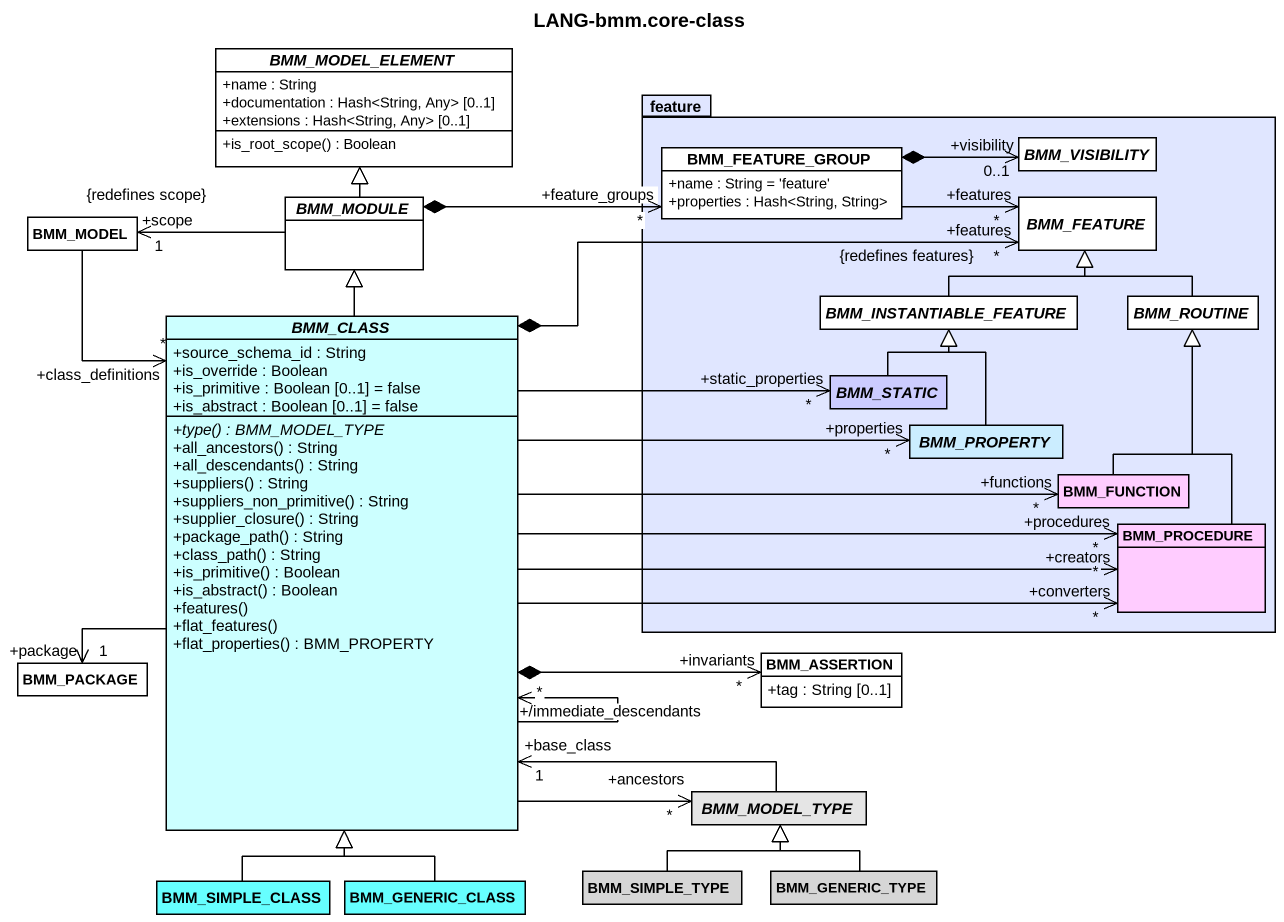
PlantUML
@startuml
title LANG-bmm.core-class
hide circle
hide empty members
skinparam classAttributeIconSize 0
abstract class BMM_MODEL_ELEMENT #FFFFFF {
  +name : String
  +documentation : Hash<String, Any> [0..1]
  +extensions : Hash<String, Any> [0..1]
  +is_root_scope() : Boolean
}
package feature #E0E6FF {
  class BMM_FEATURE_GROUP #FFFFFF {
    +name : String = 'feature'
    +properties : Hash<String, String>
  }
  abstract class BMM_VISIBILITY #FFFFFF
  abstract class BMM_FEATURE #FFFFFF
  abstract class BMM_INSTANTIABLE_FEATURE #FFFFFF
  abstract class BMM_ROUTINE #FFFFFF
  abstract class BMM_STATIC #CCCCFF
  abstract class BMM_PROPERTY #CBEDFF
  class BMM_FUNCTION #FFCCFF
  class BMM_PROCEDURE #FFCCFF
}
class BMM_MODEL #FFFFFF
abstract class BMM_MODULE #FFFFFF
abstract class BMM_CLASS #CCFFFF {
  +source_schema_id : String
  +is_override : Boolean
  +is_primitive : Boolean [0..1] = false
  +is_abstract : Boolean [0..1] = false
  {abstract} +type() : BMM_MODEL_TYPE
  +all_ancestors() : String
  +all_descendants() : String
  +suppliers() : String
  +suppliers_non_primitive() : String
  +supplier_closure() : String
  +package_path() : String
  +class_path() : String
  +is_primitive() : Boolean
  +is_abstract() : Boolean
  +features()
  +flat_features()
  +flat_properties() : BMM_PROPERTY
}
class BMM_PACKAGE #FFFFFF
class BMM_ASSERTION #FFFFFF {
  +tag : String [0..1]
}
abstract class BMM_MODEL_TYPE #E5E5E5
class BMM_SIMPLE_CLASS #66FFFF
class BMM_GENERIC_CLASS #66FFFF
class BMM_SIMPLE_TYPE #D6D6D6
class BMM_GENERIC_TYPE #D6D6D6
BMM_FEATURE_GROUP -right-> "+features\n*" BMM_FEATURE
BMM_VISIBILITY "+visibility\n0..1" <-left-* BMM_FEATURE_GROUP
BMM_MODEL "+scope\n1\n{redefines scope}" <-right- BMM_MODULE
BMM_MODEL --> "+class_definitions\n*" BMM_CLASS
BMM_MODULE -up-|> BMM_MODEL_ELEMENT
BMM_MODULE *-right-> "+feature_groups\n*" BMM_FEATURE_GROUP
BMM_FEATURE "+features\n*\n{redefines features}" <-left-* BMM_CLASS
BMM_CLASS -up-|> BMM_MODULE
BMM_CLASS "+/immediate_descendants\n*" <-- BMM_CLASS
BMM_CLASS -right-> "+static_properties\n*" BMM_STATIC
BMM_CLASS -right-> "+properties\n*" BMM_PROPERTY
BMM_CLASS -right-> "+functions\n*" BMM_FUNCTION
BMM_CLASS -right-> "+procedures\n*" BMM_PROCEDURE
BMM_CLASS -right-> "+converters\n*" BMM_PROCEDURE
BMM_CLASS -right-> "+creators\n*" BMM_PROCEDURE
BMM_CLASS -left-> "+package\n1" BMM_PACKAGE
BMM_CLASS *-right-> "+invariants\n*" BMM_ASSERTION
BMM_INSTANTIABLE_FEATURE -up-|> BMM_FEATURE
BMM_ROUTINE -up-|> BMM_FEATURE
BMM_STATIC -up-|> BMM_INSTANTIABLE_FEATURE
BMM_PROPERTY -up-|> BMM_INSTANTIABLE_FEATURE
BMM_FUNCTION -up-|> BMM_ROUTINE
BMM_PROCEDURE -up-|> BMM_ROUTINE
BMM_MODEL_TYPE -left-> "+base_class\n1" BMM_CLASS
BMM_MODEL_TYPE "+ancestors\n*" <-left- BMM_CLASS
BMM_SIMPLE_CLASS -up-|> BMM_CLASS
BMM_GENERIC_CLASS -up-|> BMM_CLASS
BMM_SIMPLE_TYPE -up-|> BMM_MODEL_TYPE
BMM_GENERIC_TYPE -up-|> BMM_MODEL_TYPE
@enduml
